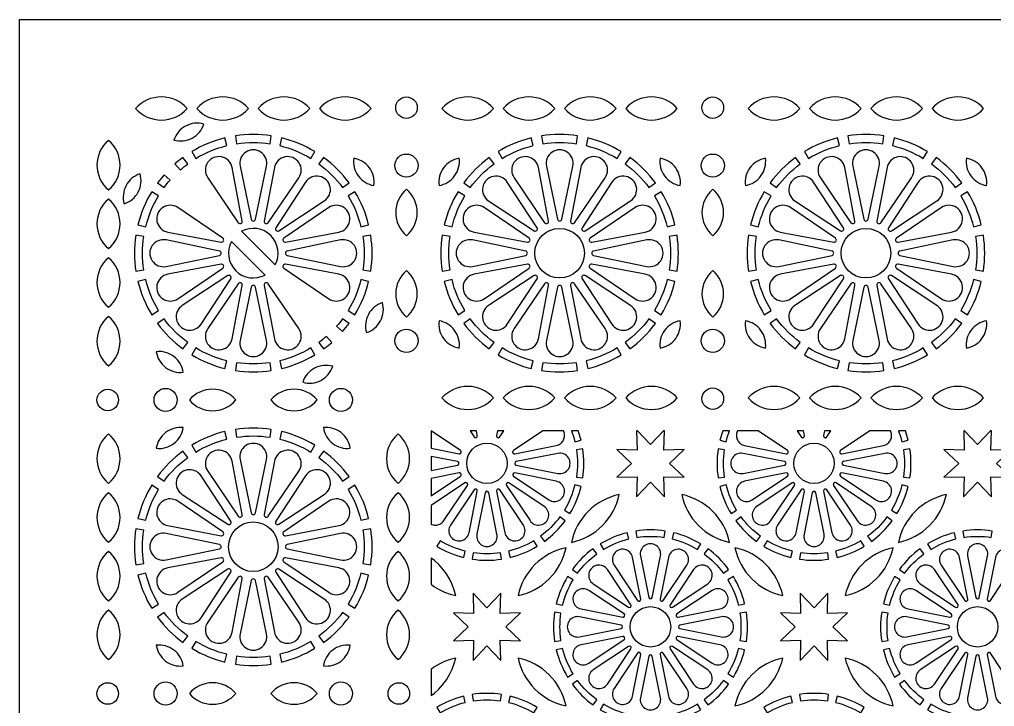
# Model space of a CAD drawing. Header units: millimetres. Extents: x 0 to 1380, y 140 to 1220.
# Drawn here: x 0 to 417.3, y 925.8 to 1220 of the extents above; entities that cross this region are included whole.
import ezdxf

# ---------------------------------------------------------------- set-up
doc = ezdxf.new("R2010")
doc.units = ezdxf.units.MM
doc.layers.add('CUT', color=1, linetype='CONTINUOUS')

msp = doc.modelspace()

# ---------------------------------------------------------------- linework, layer by layer
at = {"layer": 'CUT'}
for points in [[(0, 1220), (1380.15, 1220), (1380.15, 139.85), (0, 139.85)], [(176.15, 1043.785), (176.15, 1036.443), (188.174, 1034.051), (188.252, 1034.04), (188.329, 1034.036), (188.406, 1034.041), (188.481, 1034.053), (188.556, 1034.073), (188.628, 1034.101), (188.697, 1034.135), (188.761, 1034.176), (188.821, 1034.224), (188.877, 1034.278), (188.926, 1034.337), (188.97, 1034.4), (189.006, 1034.468), (189.036, 1034.539), (189.058, 1034.613), (189.073, 1034.688), (189.079, 1034.766), (189.078, 1034.842), (189.069, 1034.919), (189.053, 1034.994), (189.028, 1035.066), (188.996, 1035.137), (188.958, 1035.204), (188.913, 1035.266), (188.861, 1035.324), (188.805, 1035.376), (188.742, 1035.423)], [(192.845, 1043.85), (194.577, 1041.258), (194.624, 1041.195), (194.676, 1041.139), (194.734, 1041.087), (194.796, 1041.042), (194.863, 1041.004), (194.934, 1040.972), (195.006, 1040.947), (195.081, 1040.931), (195.158, 1040.922), (195.234, 1040.921), (195.312, 1040.927), (195.387, 1040.942), (195.461, 1040.964), (195.532, 1040.994), (195.6, 1041.03), (195.663, 1041.074), (195.722, 1041.123), (195.776, 1041.179), (195.824, 1041.239), (195.865, 1041.303), (195.899, 1041.372), (195.927, 1041.444), (195.947, 1041.519), (195.959, 1041.594), (195.964, 1041.671), (195.96, 1041.748), (195.949, 1041.826), (195.546, 1043.85)], [(204.604, 1043.85), (204.201, 1041.826), (204.19, 1041.748), (204.186, 1041.671), (204.191, 1041.594), (204.203, 1041.519), (204.223, 1041.444), (204.251, 1041.372), (204.285, 1041.303), (204.326, 1041.239), (204.374, 1041.179), (204.428, 1041.123), (204.487, 1041.074), (204.55, 1041.03), (204.618, 1040.994), (204.689, 1040.964), (204.763, 1040.942), (204.838, 1040.927), (204.916, 1040.921), (204.992, 1040.922), (205.069, 1040.931), (205.144, 1040.947), (205.216, 1040.972), (205.287, 1041.004), (205.354, 1041.042), (205.416, 1041.087), (205.474, 1041.139), (205.526, 1041.195), (205.573, 1041.258), (207.305, 1043.85)], [(224.02, 1043.85), (211.408, 1035.423), (211.345, 1035.376), (211.289, 1035.324), (211.237, 1035.266), (211.192, 1035.204), (211.154, 1035.137), (211.122, 1035.066), (211.097, 1034.994), (211.081, 1034.919), (211.072, 1034.842), (211.071, 1034.766), (211.077, 1034.688), (211.092, 1034.613), (211.114, 1034.539), (211.144, 1034.468), (211.18, 1034.4), (211.224, 1034.337), (211.273, 1034.278), (211.329, 1034.224), (211.389, 1034.176), (211.453, 1034.135), (211.522, 1034.101), (211.594, 1034.073), (211.669, 1034.053), (211.744, 1034.041), (211.821, 1034.036), (211.898, 1034.04), (211.976, 1034.051), (229.775, 1037.591), (230.217, 1037.704), (230.643, 1037.86), (231.05, 1038.06), (231.435, 1038.301), (231.792, 1038.581), (232.118, 1038.896), (232.41, 1039.243), (232.665, 1039.619), (232.878, 1040.02), (233.05, 1040.44), (233.176, 1040.875), (233.257, 1041.322), (233.291, 1041.775), (233.278, 1042.228), (233.218, 1042.677), (233.111, 1043.119), (232.96, 1043.546), (232.815, 1043.85)], [(236.244, 1043.85), (237.245, 1041.037), (237.697, 1039.184), (240.374, 1039.837), (239.167, 1043.85)], [(264.136, 1043.85), (264.357, 1035.643), (255.708, 1035.876), (261.989, 1029.925), (255.708, 1023.974), (264.357, 1024.207), (264.124, 1015.558), (270.075, 1021.839), (276.026, 1015.558), (275.793, 1024.207), (284.442, 1023.974), (278.161, 1029.925), (284.442, 1035.876), (275.793, 1035.643), (276.014, 1043.85), (275.607, 1043.85), (270.075, 1038.011), (264.543, 1043.85)], [(300.983, 1043.85), (299.776, 1039.837), (302.453, 1039.184), (302.905, 1041.037), (303.906, 1043.85)], [(307.335, 1043.85), (307.19, 1043.546), (307.039, 1043.119), (306.932, 1042.677), (306.872, 1042.228), (306.859, 1041.775), (306.893, 1041.322), (306.974, 1040.875), (307.1, 1040.44), (307.272, 1040.02), (307.485, 1039.619), (307.74, 1039.243), (308.032, 1038.896), (308.358, 1038.581), (308.715, 1038.301), (309.1, 1038.06), (309.507, 1037.86), (309.933, 1037.704), (310.375, 1037.591), (328.174, 1034.051), (328.252, 1034.04), (328.329, 1034.036), (328.406, 1034.041), (328.481, 1034.053), (328.556, 1034.073), (328.628, 1034.101), (328.697, 1034.135), (328.761, 1034.176), (328.821, 1034.224), (328.877, 1034.278), (328.926, 1034.337), (328.97, 1034.4), (329.006, 1034.468), (329.036, 1034.539), (329.058, 1034.613), (329.073, 1034.688), (329.079, 1034.766), (329.078, 1034.842), (329.069, 1034.919), (329.053, 1034.994), (329.028, 1035.066), (328.996, 1035.137), (328.958, 1035.204), (328.913, 1035.266), (328.861, 1035.324), (328.805, 1035.376), (328.742, 1035.423), (316.13, 1043.85)], [(332.845, 1043.85), (334.577, 1041.258), (334.624, 1041.195), (334.676, 1041.139), (334.734, 1041.087), (334.796, 1041.042), (334.863, 1041.004), (334.934, 1040.972), (335.006, 1040.947), (335.081, 1040.931), (335.158, 1040.922), (335.234, 1040.921), (335.312, 1040.927), (335.387, 1040.942), (335.461, 1040.964), (335.532, 1040.994), (335.6, 1041.03), (335.663, 1041.074), (335.722, 1041.123), (335.776, 1041.179), (335.824, 1041.239), (335.865, 1041.303), (335.899, 1041.372), (335.927, 1041.444), (335.947, 1041.519), (335.959, 1041.594), (335.964, 1041.671), (335.96, 1041.748), (335.949, 1041.826), (335.546, 1043.85)], [(344.604, 1043.85), (344.201, 1041.826), (344.19, 1041.748), (344.186, 1041.671), (344.191, 1041.594), (344.203, 1041.519), (344.223, 1041.444), (344.251, 1041.372), (344.285, 1041.303), (344.326, 1041.239), (344.374, 1041.179), (344.428, 1041.123), (344.487, 1041.074), (344.55, 1041.03), (344.618, 1040.994), (344.689, 1040.964), (344.763, 1040.942), (344.838, 1040.927), (344.916, 1040.921), (344.992, 1040.922), (345.069, 1040.931), (345.144, 1040.947), (345.216, 1040.972), (345.287, 1041.004), (345.354, 1041.042), (345.416, 1041.087), (345.474, 1041.139), (345.526, 1041.195), (345.573, 1041.258), (347.305, 1043.85)], [(364.02, 1043.85), (351.408, 1035.423), (351.345, 1035.376), (351.289, 1035.324), (351.237, 1035.266), (351.192, 1035.204), (351.154, 1035.137), (351.122, 1035.066), (351.097, 1034.994), (351.081, 1034.919), (351.072, 1034.842), (351.071, 1034.766), (351.077, 1034.688), (351.092, 1034.613), (351.114, 1034.539), (351.144, 1034.468), (351.18, 1034.4), (351.224, 1034.337), (351.273, 1034.278), (351.329, 1034.224), (351.389, 1034.176), (351.453, 1034.135), (351.522, 1034.101), (351.594, 1034.073), (351.669, 1034.053), (351.744, 1034.041), (351.821, 1034.036), (351.898, 1034.04), (351.976, 1034.051), (369.775, 1037.591), (370.217, 1037.704), (370.643, 1037.86), (371.05, 1038.06), (371.435, 1038.301), (371.792, 1038.581), (372.118, 1038.896), (372.41, 1039.243), (372.665, 1039.619), (372.878, 1040.02), (373.05, 1040.44), (373.176, 1040.875), (373.257, 1041.322), (373.291, 1041.775), (373.278, 1042.228), (373.218, 1042.677), (373.111, 1043.119), (372.96, 1043.546), (372.815, 1043.85)], [(376.244, 1043.85), (377.245, 1041.037), (377.697, 1039.184), (380.374, 1039.837), (379.167, 1043.85)], [(404.136, 1043.85), (404.357, 1035.643), (395.708, 1035.876), (401.989, 1029.925), (395.708, 1023.974), (404.357, 1024.207), (404.124, 1015.558), (410.075, 1021.839), (416.026, 1015.558), (415.793, 1024.207), (424.442, 1023.974), (418.161, 1029.925), (424.442, 1035.876), (415.793, 1035.643), (416.014, 1043.85), (415.607, 1043.85), (410.075, 1038.011), (404.543, 1043.85)], [(176.15, 1026.924), (187.5, 1029.182), (187.577, 1029.202), (187.65, 1029.228), (187.719, 1029.262), (187.784, 1029.302), (187.845, 1029.349), (187.901, 1029.402), (187.952, 1029.46), (187.995, 1029.523), (188.034, 1029.59), (188.064, 1029.661), (188.087, 1029.735), (188.103, 1029.809), (188.11, 1029.887), (188.11, 1029.963), (188.103, 1030.041), (188.087, 1030.115), (188.064, 1030.189), (188.034, 1030.26), (187.995, 1030.327), (187.952, 1030.39), (187.901, 1030.448), (187.845, 1030.501), (187.784, 1030.548), (187.719, 1030.588), (187.65, 1030.622), (187.577, 1030.648), (187.5, 1030.668), (176.15, 1032.926)], [(176.15, 1016.013), (188.742, 1024.427), (188.805, 1024.474), (188.861, 1024.526), (188.913, 1024.584), (188.958, 1024.646), (188.996, 1024.713), (189.028, 1024.784), (189.053, 1024.856), (189.069, 1024.931), (189.078, 1025.008), (189.079, 1025.084), (189.073, 1025.162), (189.058, 1025.237), (189.036, 1025.311), (189.006, 1025.382), (188.97, 1025.45), (188.926, 1025.513), (188.877, 1025.572), (188.821, 1025.626), (188.761, 1025.674), (188.697, 1025.715), (188.628, 1025.749), (188.556, 1025.777), (188.481, 1025.797), (188.406, 1025.809), (188.329, 1025.814), (188.252, 1025.81), (188.174, 1025.799), (176.15, 1023.407)], [(176.15, 1003.892), (176.416, 1003.772), (176.848, 1003.63), (177.291, 1003.534), (177.742, 1003.484), (178.195, 1003.482), (178.647, 1003.526), (179.092, 1003.617), (179.525, 1003.754), (179.941, 1003.935), (180.336, 1004.157), (180.705, 1004.421), (181.047, 1004.721), (181.353, 1005.054), (181.626, 1005.419), (191.708, 1020.508), (191.749, 1020.576), (191.781, 1020.646), (191.807, 1020.719), (191.824, 1020.793), (191.834, 1020.87), (191.837, 1020.948), (191.831, 1021.024), (191.818, 1021.099), (191.797, 1021.174), (191.769, 1021.245), (191.733, 1021.313), (191.69, 1021.378), (191.642, 1021.438), (191.588, 1021.492), (191.528, 1021.54), (191.463, 1021.583), (191.395, 1021.619), (191.324, 1021.647), (191.249, 1021.668), (191.174, 1021.681), (191.098, 1021.687), (191.02, 1021.684), (190.943, 1021.674), (190.869, 1021.657), (190.796, 1021.631), (190.726, 1021.599), (190.658, 1021.558), (176.15, 1011.864)], [(176.15, 978.141), (177.393, 977.216), (179.595, 975.888), (181.916, 974.78), (184.333, 973.903), (186.705, 973.295), (186.097, 975.667), (185.22, 978.084), (184.112, 980.405), (182.784, 982.607), (181.249, 984.67), (179.521, 986.576), (177.616, 988.303), (176.15, 989.394)], [(191.989, 959.925), (185.708, 953.974), (194.357, 954.207), (194.124, 945.558), (200.075, 951.839), (206.026, 945.558), (205.793, 954.207), (214.442, 953.974), (208.161, 959.925), (214.442, 965.876), (205.793, 965.643), (206.026, 974.292), (200.075, 968.011), (194.124, 974.292), (194.357, 965.643), (185.708, 965.876)], [(331.989, 959.925), (325.708, 953.974), (334.357, 954.207), (334.124, 945.558), (340.075, 951.839), (346.026, 945.558), (345.793, 954.207), (354.442, 953.974), (348.161, 959.925), (354.442, 965.876), (345.793, 965.643), (346.026, 974.292), (340.075, 968.011), (334.124, 974.292), (334.357, 965.643), (325.708, 965.876)], [(176.15, 930.456), (177.616, 931.547), (179.521, 933.274), (181.249, 935.18), (182.784, 937.243), (184.112, 939.445), (185.22, 941.766), (186.097, 944.183), (186.705, 946.555), (184.333, 945.947), (181.916, 945.07), (179.595, 943.962), (177.393, 942.634), (176.15, 941.709)]]:
    msp.add_lwpolyline(points, close=True, dxfattribs=at)
for points in [[(71.786, 1181.9, 0.2138515), (60.742, 1186.85, 0.2138515), (49.697, 1181.9, 0.2138515), (60.742, 1176.95, 0.2138515)], [(98.008, 1181.9, 0.2138515), (86.964, 1186.85, 0.2138515), (75.919, 1181.9, 0.2138515), (86.964, 1176.95, 0.2138515)], [(124.231, 1181.9, 0.2138515), (113.186, 1186.85, 0.2138515), (102.142, 1181.9, 0.2138515), (113.186, 1176.95, 0.2138515)], [(150.453, 1181.9, 0.2138515), (139.408, 1186.85, 0.2138515), (128.364, 1181.9, 0.2138515), (139.408, 1176.95, 0.2138515)], [(202.897, 1181.9, 0.2138515), (191.853, 1186.85, 0.2138515), (180.808, 1181.9, 0.2138515), (191.853, 1176.95, 0.2138515)], [(229.119, 1181.9, 0.2138515), (218.075, 1186.85, 0.2138515), (207.031, 1181.9, 0.2138515), (218.075, 1176.95, 0.2138515)], [(255.342, 1181.9, 0.2138515), (244.297, 1186.85, 0.2138515), (233.253, 1181.9, 0.2138515), (244.297, 1176.95, 0.2138515)], [(281.564, 1181.9, 0.2138515), (270.519, 1186.85, 0.2138515), (259.475, 1181.9, 0.2138515), (270.519, 1176.95, 0.2138515)], [(334.008, 1181.9, 0.2138515), (322.964, 1186.85, 0.2138515), (311.919, 1181.9, 0.2138515), (322.964, 1176.95, 0.2138515)], [(360.231, 1181.9, 0.2138515), (349.186, 1186.85, 0.2138515), (338.142, 1181.9, 0.2138515), (349.186, 1176.95, 0.2138515)], [(386.453, 1181.9, 0.2138515), (375.408, 1186.85, 0.2138515), (364.364, 1181.9, 0.2138515), (375.408, 1176.95, 0.2138515)], [(412.675, 1181.9, 0.2138515), (401.631, 1186.85, 0.2138515), (390.586, 1181.9, 0.2138515), (401.631, 1176.95, 0.2138515)], [(78.913, 1175.195, 0.1947318), (71.12, 1174.381, 0.1947317), (66.088, 1168.375, 0.1947318), (73.881, 1169.189, 0.1947317)], [(75.509, 1160.498, -0.076018), (88.756, 1165.985), (87.947, 1169.302, 0.0760714), (73.736, 1163.416)], [(92.906, 1166.811, -0.0760181), (107.244, 1166.811), (107.766, 1170.185, 0.0760714), (92.384, 1170.185)], [(111.394, 1165.985, -0.076018), (124.641, 1160.498), (126.414, 1163.416, 0.0760714), (112.203, 1169.302)], [(206.62, 1160.498, -0.076018), (219.867, 1165.985), (219.058, 1169.302, 0.0760714), (204.847, 1163.416)], [(224.017, 1166.811, -0.0760181), (238.356, 1166.811), (238.877, 1170.185, 0.0760715), (223.495, 1170.185)], [(242.505, 1165.985, -0.0760181), (255.753, 1160.498), (257.526, 1163.416, 0.0760714), (243.314, 1169.302)], [(337.731, 1160.498, -0.076018), (350.978, 1165.985), (350.169, 1169.302, 0.0760714), (335.958, 1163.416)], [(355.128, 1166.811, -0.0760181), (369.467, 1166.811), (369.988, 1170.185, 0.0760715), (354.606, 1170.185)], [(373.616, 1165.985, -0.0760181), (386.864, 1160.498), (388.637, 1163.416, 0.0760714), (374.425, 1169.302)], [(43.05, 1157.639, 0.2224801), (38.1, 1168.214, 0.2224801), (33.15, 1157.639, 0.2224801), (38.1, 1147.065, 0.2224801)], [(68.785, 1155.571, -0.0216959), (71.991, 1158.148), (69.975, 1160.902, 0.021749), (66.528, 1158.133)], [(95.372, 1133.693), (91.027, 1156.57, 1.2293118), (80.561, 1152.234), (93.665, 1132.986, 0.8134636)], [(100.999, 1134.444), (105.739, 1157.243, 1.229312), (94.411, 1157.243), (99.151, 1134.444, 0.8134626)], [(106.485, 1132.986), (119.589, 1152.234, 1.2293118), (109.123, 1156.57), (104.778, 1133.693, 0.8134636)], [(128.159, 1158.148, -0.0760181), (138.298, 1148.009), (141.052, 1150.025, 0.0760714), (130.175, 1160.902)], [(151.686, 1148.888, 0.1947317), (149.75, 1156.48, 0.1947316), (143.078, 1160.586, 0.1947317), (145.014, 1152.994, 0.1947316)], [(188.183, 1160.586, 0.1947316), (181.511, 1156.48, 0.1947317), (179.575, 1148.888, 0.1947316), (186.247, 1152.994, 0.1947317)], [(192.963, 1148.009, -0.0760181), (203.103, 1158.148), (201.086, 1160.902, 0.0760715), (190.209, 1150.025)], [(226.483, 1133.693), (222.138, 1156.57, 1.2293118), (211.672, 1152.234), (224.776, 1132.986, 0.8134636)], [(232.11, 1134.444), (236.851, 1157.243, 1.2293119), (225.522, 1157.243), (230.262, 1134.444, 0.8134633)], [(237.596, 1132.986), (250.7, 1152.234, 1.229312), (240.235, 1156.57), (235.889, 1133.693, 0.8134629)], [(259.27, 1158.148, -0.0760181), (269.409, 1148.009), (272.164, 1150.025, 0.0760714), (261.287, 1160.902)], [(282.797, 1148.888, 0.1947317), (280.862, 1156.48, 0.1947317), (274.189, 1160.586, 0.1947318), (276.125, 1152.994, 0.1947318)], [(319.294, 1160.586, 0.1947318), (312.622, 1156.48, 0.1947318), (310.686, 1148.888, 0.1947317), (317.359, 1152.994, 0.1947317)], [(324.075, 1148.009, -0.0760181), (334.214, 1158.148), (332.197, 1160.902, 0.0760714), (321.32, 1150.025)], [(357.594, 1133.693), (353.249, 1156.57, 1.2293118), (342.783, 1152.234), (355.887, 1132.986, 0.8134636)], [(363.221, 1134.444), (367.962, 1157.243, 1.2293119), (356.633, 1157.243), (361.373, 1134.444, 0.8134633)], [(368.707, 1132.986), (381.811, 1152.234, 1.2293118), (371.346, 1156.57), (367.001, 1133.693, 0.8134636)], [(390.381, 1158.148, -0.0760181), (400.52, 1148.009), (403.275, 1150.025, 0.0760714), (392.398, 1160.902)], [(413.908, 1148.888, 0.1947317), (411.973, 1156.48, 0.1947317), (405.3, 1160.586, 0.1947318), (407.236, 1152.994, 0.1947318)], [(50.811, 1146.119, 0.1947318), (51.625, 1153.912, 0.1947317), (45.619, 1148.88, 0.1947318), (44.805, 1141.087, 0.1947317)], [(61.867, 1153.472, 0.021749), (59.098, 1150.025), (61.852, 1148.009, -0.0216959), (64.429, 1151.215)], [(110.995, 1129.539), (130.468, 1142.308, 1.2293119), (122.458, 1150.318), (109.689, 1130.845, 0.8134633)], [(221.572, 1130.845), (208.803, 1150.318, 1.2293119), (200.793, 1142.308), (220.266, 1129.539, 0.8134633)], [(242.106, 1129.539), (261.579, 1142.308, 1.2293119), (253.569, 1150.318), (240.8, 1130.845, 0.8134633)], [(352.683, 1130.845), (339.914, 1150.318, 1.2293119), (331.904, 1142.308), (351.377, 1129.539, 0.8134633)], [(373.217, 1129.539), (392.69, 1142.308, 1.2293119), (384.68, 1150.318), (371.911, 1130.845, 0.8134633)], [(56.584, 1146.264, 0.0760714), (50.698, 1132.053), (54.015, 1131.244, -0.076018), (59.502, 1144.491)], [(140.648, 1144.491, -0.076018), (146.135, 1131.244), (149.452, 1132.053, 0.0760714), (143.566, 1146.264)], [(165.631, 1127.393, 0.2205825), (170.246, 1137.345, 0.2205825), (165.631, 1147.297, 0.2205825), (161.016, 1137.345, 0.2205825)], [(185.126, 1131.244, -0.076018), (190.613, 1144.491), (187.695, 1146.264, 0.0760714), (181.809, 1132.053)], [(271.759, 1144.491, -0.076018), (277.246, 1131.244), (280.563, 1132.053, 0.0760714), (274.677, 1146.264)], [(296.742, 1127.393, 0.2205825), (301.357, 1137.345, 0.2205825), (296.742, 1147.297, 0.2205825), (292.127, 1137.345, 0.2205825)], [(316.237, 1131.244, -0.076018), (321.724, 1144.491), (318.806, 1146.264, 0.0760714), (312.92, 1132.053)], [(402.87, 1144.491, -0.076018), (408.358, 1131.244), (411.674, 1132.053, 0.0760714), (405.788, 1146.264)], [(43.05, 1132.496, 0.2224801), (38.1, 1143.071, 0.2224801), (33.15, 1132.496, 0.2224801), (38.1, 1121.922, 0.2224801)], [(87.014, 1126.335), (67.766, 1139.439, 1.2293118), (63.43, 1128.973), (86.307, 1124.628, 0.8134636)], [(113.843, 1124.628), (136.72, 1128.973, 1.2293118), (132.384, 1139.439), (113.136, 1126.335, 0.8134636)], [(218.125, 1126.335), (198.877, 1139.439, 1.2293118), (194.541, 1128.973), (217.418, 1124.628, 0.8134636)], [(244.954, 1124.628), (267.831, 1128.973, 1.2293119), (263.496, 1139.439), (244.247, 1126.335, 0.8134632)], [(349.237, 1126.335), (329.988, 1139.439, 1.2293119), (325.653, 1128.973), (348.529, 1124.628, 0.8134631)], [(376.065, 1124.628), (398.942, 1128.973, 1.2293119), (394.607, 1139.439), (375.358, 1126.335, 0.8134632)], [(49.815, 1127.616, 0.0760714), (49.815, 1112.234), (53.189, 1112.756, -0.0760181), (53.189, 1127.094)], [(109.436, 1114.913, 0.7422074), (95.063, 1129.286)], [(146.961, 1127.094, -0.0760181), (146.961, 1112.756), (150.335, 1112.234, 0.0760714), (150.335, 1127.616)], [(184.3, 1112.756, -0.0760181), (184.3, 1127.094), (180.926, 1127.616, 0.0760714), (180.926, 1112.234)], [(278.072, 1127.094, -0.0760181), (278.072, 1112.756), (281.446, 1112.234, 0.0760714), (281.446, 1127.616)], [(315.411, 1112.756, -0.0760182), (315.411, 1127.094), (312.038, 1127.616, 0.0760713), (312.038, 1112.234)], [(409.183, 1127.094, -0.0760181), (409.183, 1112.756), (412.557, 1112.234, 0.0760714), (412.557, 1127.616)], [(85.556, 1120.849), (62.757, 1125.589, 1.229312), (62.757, 1114.261), (85.556, 1119.001, 0.8134626)], [(90.714, 1124.937, 0.7422074), (105.087, 1110.564)], [(114.594, 1119.001), (137.393, 1114.261, 1.229312), (137.393, 1125.589), (114.594, 1120.849, 0.8134626)], [(216.667, 1120.849), (193.869, 1125.589, 1.229312), (193.869, 1114.261), (216.667, 1119.001, 0.8134629)], [(245.705, 1119.001), (268.504, 1114.261, 1.229312), (268.504, 1125.589), (245.705, 1120.849, 0.8134626)], [(347.778, 1120.849), (324.98, 1125.589, 1.229312), (324.98, 1114.261), (347.778, 1119.001, 0.8134629)], [(376.817, 1119.001), (399.615, 1114.261, 1.229312), (399.615, 1125.589), (376.817, 1120.849, 0.8134629)], [(43.05, 1107.354, 0.2224801), (38.1, 1117.928, 0.2224801), (33.15, 1107.354, 0.2224801), (38.1, 1096.779, 0.2224801)], [(86.307, 1115.222), (63.43, 1110.877, 1.2293118), (67.766, 1100.411), (87.014, 1113.515, 0.8134636)], [(113.136, 1113.515), (132.384, 1100.411, 1.2293118), (136.72, 1110.877), (113.843, 1115.222, 0.8134636)], [(217.418, 1115.222), (194.541, 1110.877, 1.2293118), (198.877, 1100.411), (218.125, 1113.515, 0.8134636)], [(244.247, 1113.515), (263.496, 1100.411, 1.2293119), (267.831, 1110.877), (244.954, 1115.222, 0.8134632)], [(348.529, 1115.222), (325.653, 1110.877, 1.2293119), (329.988, 1100.411), (349.237, 1113.515, 0.8134631)], [(375.358, 1113.515), (394.607, 1100.411, 1.2293119), (398.942, 1110.877), (376.065, 1115.222, 0.8134632)], [(89.155, 1110.311), (69.682, 1097.542, 1.2293119), (77.692, 1089.532), (90.461, 1109.005, 0.8134633)], [(165.631, 1092.553, 0.2205825), (170.246, 1102.505, 0.2205825), (165.631, 1112.457, 0.2205825), (161.016, 1102.505, 0.2205825)], [(220.266, 1110.311), (200.793, 1097.542, 1.2293119), (208.803, 1089.532), (221.572, 1109.005, 0.8134633)], [(240.8, 1109.005), (253.569, 1089.532, 1.2293119), (261.579, 1097.542), (242.106, 1110.311, 0.8134633)], [(296.742, 1092.553, 0.2205825), (301.357, 1102.505, 0.2205825), (296.742, 1112.457, 0.2205825), (292.127, 1102.505, 0.2205825)], [(351.377, 1110.311), (331.904, 1097.542, 1.2293119), (339.914, 1089.532), (352.683, 1109.005, 0.8134633)], [(371.911, 1109.005), (384.68, 1089.532, 1.2293119), (392.69, 1097.542), (373.217, 1110.311, 0.8134633)], [(50.698, 1107.797, 0.0760714), (56.584, 1093.586), (59.502, 1095.359, -0.076018), (54.015, 1108.606)], [(93.665, 1106.864), (80.561, 1087.616, 1.2293118), (91.027, 1083.28), (95.372, 1106.157, 0.8134636)], [(99.151, 1105.406), (94.411, 1082.607, 1.229312), (105.739, 1082.607), (100.999, 1105.406, 0.8134626)], [(104.778, 1106.157), (109.123, 1083.28, 1.2293118), (119.589, 1087.616), (106.485, 1106.864, 0.8134636)], [(146.135, 1108.606, -0.076018), (140.648, 1095.359), (143.566, 1093.586, 0.0760714), (149.452, 1107.797)], [(190.613, 1095.359, -0.076018), (185.126, 1108.606), (181.809, 1107.797, 0.0760714), (187.695, 1093.586)], [(224.776, 1106.864), (211.672, 1087.616, 1.2293118), (222.138, 1083.28), (226.483, 1106.157, 0.8134636)], [(230.262, 1105.406), (225.522, 1082.607, 1.2293119), (236.851, 1082.607), (232.11, 1105.406, 0.8134633)], [(235.889, 1106.157), (240.235, 1083.28, 1.229312), (250.7, 1087.616), (237.596, 1106.864, 0.8134629)], [(277.246, 1108.606, -0.076018), (271.759, 1095.359), (274.677, 1093.586, 0.0760714), (280.563, 1107.797)], [(321.724, 1095.359, -0.076018), (316.237, 1108.606), (312.92, 1107.797, 0.0760714), (318.806, 1093.586)], [(355.887, 1106.864), (342.783, 1087.616, 1.2293118), (353.249, 1083.28), (357.594, 1106.157, 0.8134636)], [(361.373, 1105.406), (356.633, 1082.607, 1.2293119), (367.962, 1082.607), (363.221, 1105.406, 0.8134633)], [(367.001, 1106.157), (371.346, 1083.28, 1.2293118), (381.811, 1087.616), (368.707, 1106.864, 0.8134636)], [(408.358, 1108.606, -0.076018), (402.87, 1095.359), (405.788, 1093.586, 0.0760714), (411.674, 1107.797)], [(148.525, 1085.938, 0.1947317), (154.531, 1090.97, 0.1947318), (155.345, 1098.763, 0.1947317), (149.339, 1093.731, 0.1947318)], [(43.05, 1082.211, 0.2224801), (38.1, 1092.785, 0.2224801), (33.15, 1082.211, 0.2224801), (38.1, 1071.636, 0.2224801)], [(59.098, 1089.825, 0.0760714), (69.975, 1078.948), (71.991, 1081.702, -0.0760181), (61.852, 1091.841)], [(138.298, 1091.841, -0.0216959), (135.721, 1088.635), (138.283, 1086.378, 0.021749), (141.052, 1089.825)], [(179.575, 1090.962, 0.1947317), (181.511, 1083.37, 0.1947316), (188.183, 1079.264, 0.1947317), (186.247, 1086.856, 0.1947316)], [(203.103, 1081.702, -0.0760181), (192.963, 1091.841), (190.209, 1089.825, 0.0760715), (201.086, 1078.948)], [(269.409, 1091.841, -0.0760181), (259.27, 1081.702), (261.287, 1078.948, 0.0760714), (272.164, 1089.825)], [(274.189, 1079.264, 0.1947317), (280.862, 1083.37, 0.1947317), (282.797, 1090.962, 0.1947318), (276.125, 1086.856, 0.1947318)], [(310.686, 1090.962, 0.1947318), (312.622, 1083.37, 0.1947318), (319.294, 1079.264, 0.1947317), (317.359, 1086.856, 0.1947317)], [(334.214, 1081.702, -0.0760181), (324.075, 1091.841), (321.32, 1089.825, 0.0760714), (332.197, 1078.948)], [(400.52, 1091.841, -0.0760181), (390.381, 1081.702), (392.398, 1078.948, 0.0760714), (403.275, 1089.825)], [(405.3, 1079.264, 0.1947317), (411.973, 1083.37, 0.1947317), (413.908, 1090.962, 0.1947318), (407.236, 1086.856, 0.1947318)], [(130.175, 1078.948, 0.021749), (133.622, 1081.717), (131.365, 1084.279, -0.0216959), (128.159, 1081.702)], [(66.105, 1075.663, 0.1947317), (58.554, 1077.752, 0.1947318), (62.526, 1070.997, 0.1947317), (70.077, 1068.908, 0.1947318)], [(73.736, 1076.434, 0.0760714), (87.947, 1070.548), (88.756, 1073.865, -0.076018), (75.509, 1079.352)], [(112.203, 1070.548, 0.0760714), (126.414, 1076.434), (124.641, 1079.352, -0.076018), (111.394, 1073.865)], [(219.867, 1073.865, -0.076018), (206.62, 1079.352), (204.847, 1076.434, 0.0760714), (219.058, 1070.548)], [(255.753, 1079.352, -0.0760181), (242.505, 1073.865), (243.314, 1070.548, 0.0760714), (257.526, 1076.434)], [(350.978, 1073.865, -0.076018), (337.731, 1079.352), (335.958, 1076.434, 0.0760714), (350.169, 1070.548)], [(386.864, 1079.352, -0.0760181), (373.616, 1073.865), (374.425, 1070.548, 0.0760714), (388.637, 1076.434)], [(92.384, 1069.665, 0.0760714), (107.766, 1069.665), (107.244, 1073.039, -0.0760181), (92.906, 1073.039)], [(238.356, 1073.039, -0.0760181), (224.017, 1073.039), (223.495, 1069.665, 0.0760715), (238.877, 1069.665)], [(369.467, 1073.039, -0.0760181), (355.128, 1073.039), (354.606, 1069.665, 0.0760715), (369.988, 1069.665)], [(126.269, 1070.661, 0.1947317), (121.237, 1064.655, 0.1947318), (129.03, 1065.469, 0.1947317), (134.062, 1071.475, 0.1947318)], [(82.655, 1061.683, 0.2205825), (72.703, 1057.068, 0.2205825), (82.655, 1052.453, 0.2205825), (92.607, 1057.068, 0.2205825)], [(117.495, 1061.683, 0.2205825), (107.543, 1057.068, 0.2205825), (117.495, 1052.453, 0.2205825), (127.447, 1057.068, 0.2205825)], [(202.897, 1057.95, 0.2138515), (191.853, 1062.9, 0.2138515), (180.808, 1057.95, 0.2138515), (191.853, 1053, 0.2138515)], [(229.119, 1057.95, 0.2138515), (218.075, 1062.9, 0.2138515), (207.031, 1057.95, 0.2138515), (218.075, 1053, 0.2138515)], [(255.342, 1057.95, 0.2138515), (244.297, 1062.9, 0.2138515), (233.253, 1057.95, 0.2138515), (244.297, 1053, 0.2138515)], [(281.564, 1057.95, 0.2138515), (270.519, 1062.9, 0.2138515), (259.475, 1057.95, 0.2138515), (270.519, 1053, 0.2138515)], [(334.008, 1057.95, 0.2138515), (322.964, 1062.9, 0.2138515), (311.919, 1057.95, 0.2138515), (322.964, 1053, 0.2138515)], [(360.231, 1057.95, 0.2138515), (349.186, 1062.9, 0.2138515), (338.142, 1057.95, 0.2138515), (349.186, 1053, 0.2138515)], [(386.453, 1057.95, 0.2138515), (375.408, 1062.9, 0.2138515), (364.364, 1057.95, 0.2138515), (375.408, 1053, 0.2138515)], [(412.675, 1057.95, 0.2138515), (401.631, 1062.9, 0.2138515), (390.586, 1057.95, 0.2138515), (401.631, 1053, 0.2138515)], [(66.105, 1038.473, 0.1947316), (70.077, 1045.227, 0.1947316), (62.526, 1043.138, 0.1947316), (58.554, 1036.383, 0.1947317)], [(87.947, 1043.588, 0.0760714), (73.736, 1037.702), (75.509, 1034.784, -0.076018), (88.756, 1040.271)], [(107.766, 1044.47, 0.0760713), (92.384, 1044.47), (92.906, 1041.097, -0.0760182), (107.244, 1041.097)], [(126.414, 1037.702, 0.0760714), (112.203, 1043.588), (111.394, 1040.271, -0.076018), (124.641, 1034.784)], [(134.045, 1038.473, 0.1947317), (141.596, 1036.383, 0.1947316), (137.624, 1043.138, 0.1947316), (130.073, 1045.227, 0.1947316)], [(43.05, 1031.925, 0.2224801), (38.1, 1042.499, 0.2224801), (33.15, 1031.925, 0.2224801), (38.1, 1021.351, 0.2224801)], [(167, 1031.925, 0.2224801), (162.05, 1042.499, 0.2224801), (157.1, 1031.925, 0.2224801), (162.05, 1021.351, 0.2224801)], [(69.975, 1035.188, 0.0760714), (59.098, 1024.311), (61.852, 1022.294, -0.0760181), (71.991, 1032.433)], [(95.372, 1007.978), (91.027, 1030.855, 1.2293119), (80.561, 1026.52), (93.665, 1007.271, 0.8134632)], [(100.999, 1008.73), (105.739, 1031.528, 1.229312), (94.411, 1031.528), (99.151, 1008.73, 0.8134629)], [(106.485, 1007.271), (119.589, 1026.52, 1.2293119), (109.123, 1030.855), (104.778, 1007.978, 0.8134632)], [(141.052, 1024.311, 0.0760714), (130.175, 1035.188), (128.159, 1032.433, -0.0760181), (138.298, 1022.294)], [(238.377, 1035.768, -0.0758397), (238.377, 1024.082), (241.104, 1023.661, 0.0759046), (241.104, 1036.189)], [(301.773, 1024.082, -0.0758397), (301.773, 1035.768), (299.046, 1036.189, 0.0759046), (299.046, 1023.661)], [(378.377, 1035.768, -0.0758397), (378.377, 1024.082), (381.104, 1023.661, 0.0759046), (381.104, 1036.189)], [(212.648, 1029.183), (230.451, 1025.642, 1.2185037), (230.451, 1034.208), (212.648, 1030.667, 0.8206783)], [(327.502, 1030.667), (309.699, 1034.208, 1.2185037), (309.699, 1025.642), (327.502, 1029.183, 0.8206783)], [(352.648, 1029.183), (370.451, 1025.642, 1.2185037), (370.451, 1034.208), (352.648, 1030.667, 0.8206783)], [(90.461, 1005.131), (77.692, 1024.604, 1.2293119), (69.682, 1016.594), (89.155, 1003.825, 0.8134633)], [(110.995, 1003.825), (130.468, 1016.594, 1.2293119), (122.458, 1024.604), (109.689, 1005.131, 0.8134633)], [(211.407, 1024.428), (226.499, 1014.343, 1.2185033), (229.777, 1022.258), (211.974, 1025.799, 0.8206798)], [(328.176, 1025.799), (310.373, 1022.258, 1.2185033), (313.651, 1014.343), (328.743, 1024.428, 0.8206798)], [(351.407, 1024.428), (366.499, 1014.343, 1.2185033), (369.777, 1022.258), (351.974, 1025.799, 0.8206798)], [(56.584, 1020.55, 0.0760715), (50.698, 1006.339), (54.015, 1005.529, -0.076018), (59.502, 1018.777)], [(149.452, 1006.339, 0.0760715), (143.566, 1020.55), (140.648, 1018.777, -0.076018), (146.135, 1005.529)], [(194.578, 1018.593), (184.493, 1003.501, 1.2185033), (192.408, 1000.223), (195.949, 1018.026, 0.8206798)], [(204.201, 1018.026), (207.742, 1000.223, 1.2185033), (215.657, 1003.501), (205.572, 1018.593, 0.8206798)], [(208.44, 1020.51), (218.525, 1005.418, 1.2185039), (224.582, 1011.475), (209.49, 1021.56, 0.8206772)], [(237.697, 1020.666, -0.0758398), (233.225, 1009.869), (235.584, 1008.436, 0.0759046), (240.378, 1020.012)], [(306.925, 1009.869, -0.0758398), (302.453, 1020.666), (299.772, 1020.012, 0.0759046), (304.566, 1008.436)], [(330.66, 1021.56), (315.568, 1011.475, 1.2185039), (321.625, 1005.418), (331.71, 1020.51, 0.8206772)], [(334.578, 1018.593), (324.493, 1003.501, 1.2185033), (332.408, 1000.223), (335.949, 1018.026, 0.8206798)], [(344.201, 1018.026), (347.742, 1000.223, 1.2185033), (355.657, 1003.501), (345.572, 1018.593, 0.8206798)], [(348.44, 1020.51), (358.525, 1005.418, 1.2185039), (364.582, 1011.475), (349.49, 1021.56, 0.8206772)], [(377.697, 1020.666, -0.0758398), (373.225, 1009.869), (375.584, 1008.436, 0.0759046), (380.378, 1020.012)], [(43.05, 1006.782, 0.2224801), (38.1, 1017.357, 0.2224801), (33.15, 1006.782, 0.2224801), (38.1, 996.208, 0.2224801)], [(87.014, 1000.62), (67.766, 1013.724, 1.2293118), (63.43, 1003.259), (86.307, 998.914, 0.8134636)], [(113.843, 998.914), (136.72, 1003.259, 1.2293118), (132.384, 1013.724), (113.136, 1000.62, 0.8134636)], [(167, 1006.782, 0.2224801), (162.05, 1017.357, 0.2224801), (157.1, 1006.782, 0.2224801), (162.05, 996.208, 0.2224801)], [(199.333, 1017.352), (195.792, 999.549, 1.2185037), (204.358, 999.549), (200.817, 1017.352, 0.8206783)], [(236.233, 996.083, 0.1456685), (249.521, 1003.274, 0.1456685), (256.712, 1016.562, 0.1456685), (243.424, 1009.371, 0.1456685)], [(303.917, 996.083, 0.1456685), (296.726, 1009.371, 0.1456685), (283.438, 1016.562, 0.1456685), (290.629, 1003.274, 0.1456685)], [(339.333, 1017.352), (335.792, 999.549, 1.2185037), (344.358, 999.549), (340.817, 1017.352, 0.8206783)], [(376.233, 996.083, 0.1456685), (389.521, 1003.274, 0.1456685), (396.712, 1016.562, 0.1456685), (383.424, 1009.371, 0.1456685)], [(231.29, 1006.973, -0.0758399), (223.027, 998.71), (224.657, 996.483, 0.0759044), (233.517, 1005.343)], [(317.123, 998.71, -0.0758399), (308.86, 1006.973), (306.633, 1005.343, 0.0759044), (315.493, 996.483)], [(371.29, 1006.973, -0.0758399), (363.027, 998.71), (364.657, 996.483, 0.0759044), (373.517, 1005.343)], [(49.815, 1001.901, 0.0760715), (49.815, 986.52), (53.189, 987.041, -0.076018), (53.189, 1001.38)], [(150.335, 986.52, 0.0760715), (150.335, 1001.901), (146.961, 1001.38, -0.076018), (146.961, 987.041)], [(85.556, 995.135), (62.757, 999.875, 1.2293119), (62.757, 988.546), (85.556, 993.287, 0.8134633)], [(114.594, 993.287), (137.393, 988.546, 1.2293119), (137.393, 999.875), (114.594, 995.135, 0.8134633)], [(250.019, 993.075, -0.0758398), (260.816, 997.547), (260.162, 1000.228, 0.0759046), (248.586, 995.434)], [(264.232, 998.227, -0.0758397), (275.918, 998.227), (276.339, 1000.954, 0.0759046), (263.811, 1000.954)], [(279.334, 997.547, -0.0758398), (290.131, 993.075), (291.564, 995.434, 0.0759046), (279.988, 1000.228)], [(390.019, 993.075, -0.0758398), (400.816, 997.547), (400.162, 1000.228, 0.0759046), (388.586, 995.434)], [(404.232, 998.227, -0.0758397), (415.918, 998.227), (416.339, 1000.954, 0.0759046), (403.811, 1000.954)], [(190.816, 992.303, -0.0758398), (180.019, 996.775), (178.586, 994.416, 0.0759046), (190.162, 989.622)], [(220.131, 996.775, -0.0758398), (209.334, 992.303), (209.988, 989.622, 0.0759046), (221.564, 994.416)], [(233.917, 993.767, 0.1456685), (220.629, 986.576, 0.1456685), (213.438, 973.288, 0.1456685), (226.726, 980.479, 0.1456685)], [(238.86, 982.877, -0.0758399), (247.123, 991.14), (245.493, 993.367, 0.0759044), (236.633, 984.507)], [(270.817, 972.498), (274.358, 990.301, 1.2185037), (265.792, 990.301), (269.333, 972.498, 0.8206783)], [(293.027, 991.14, -0.0758399), (301.29, 982.877), (303.517, 984.507, 0.0759044), (294.657, 993.367)], [(306.233, 993.767, 0.1456685), (313.424, 980.479, 0.1456685), (326.712, 973.288, 0.1456685), (319.521, 986.576, 0.1456685)], [(330.816, 992.303, -0.0758398), (320.019, 996.775), (318.586, 994.416, 0.0759046), (330.162, 989.622)], [(360.131, 996.775, -0.0758398), (349.334, 992.303), (349.988, 989.622, 0.0759046), (361.564, 994.416)], [(373.917, 993.767, 0.1456685), (360.629, 986.576, 0.1456685), (353.438, 973.288, 0.1456685), (366.726, 980.479, 0.1456685)], [(378.86, 982.877, -0.0758399), (387.123, 991.14), (385.493, 993.367, 0.0759044), (376.633, 984.507)], [(410.817, 972.498), (414.358, 990.301, 1.2185037), (405.792, 990.301), (409.333, 972.498, 0.8206783)], [(43.05, 981.639, 0.2224801), (38.1, 992.214, 0.2224801), (33.15, 981.639, 0.2224801), (38.1, 971.065, 0.2224801)], [(86.307, 989.507), (63.43, 985.162, 1.2293118), (67.766, 974.697), (87.014, 987.801, 0.8134636)], [(113.136, 987.801), (132.384, 974.697, 1.2293118), (136.72, 985.162), (113.843, 989.507, 0.8134636)], [(167, 981.639, 0.2224801), (162.05, 992.214, 0.2224801), (157.1, 981.639, 0.2224801), (162.05, 971.065, 0.2224801)], [(205.918, 991.623, -0.0758397), (194.232, 991.623), (193.811, 988.896, 0.0759046), (206.339, 988.896)], [(265.949, 971.824), (262.408, 989.627, 1.2185033), (254.493, 986.349), (264.578, 971.257, 0.8206798)], [(275.572, 971.257), (285.657, 986.349, 1.2185033), (277.742, 989.627), (274.201, 971.824, 0.8206798)], [(345.918, 991.623, -0.0758397), (334.232, 991.623), (333.811, 988.896, 0.0759046), (346.339, 988.896)], [(405.949, 971.824), (402.408, 989.627, 1.2185033), (394.493, 986.349), (404.578, 971.257, 0.8206798)], [(415.572, 971.257), (425.657, 986.349, 1.2185033), (417.742, 989.627), (414.201, 971.824, 0.8206798)], [(261.71, 969.34), (251.625, 984.432, 1.2185039), (245.568, 978.375), (260.66, 968.29, 0.8206772)], [(279.49, 968.29), (294.582, 978.375, 1.2185039), (288.525, 984.432), (278.44, 969.34, 0.8206772)], [(401.71, 969.34), (391.625, 984.432, 1.2185039), (385.568, 978.375), (400.66, 968.29, 0.8206772)], [(50.698, 982.083, 0.0760714), (56.584, 967.871), (59.502, 969.644, -0.0760181), (54.015, 982.892)], [(89.155, 984.597), (69.682, 971.828, 1.2293119), (77.692, 963.818), (90.461, 983.291, 0.8134633)], [(93.665, 981.15), (80.561, 961.901, 1.2293119), (91.027, 957.566), (95.372, 980.443, 0.8134632)], [(104.778, 980.443), (109.123, 957.566, 1.2293119), (119.589, 961.901), (106.485, 981.15, 0.8134632)], [(109.689, 983.291), (122.458, 963.818, 1.2293119), (130.468, 971.828), (110.995, 984.597, 0.8134633)], [(143.566, 967.871, 0.0760714), (149.452, 982.083), (146.135, 982.892, -0.0760181), (140.648, 969.644)], [(232.453, 969.184, -0.0758398), (236.925, 979.981), (234.566, 981.414, 0.0759046), (229.772, 969.838)], [(303.225, 979.981, -0.0758398), (307.697, 969.184), (310.378, 969.838, 0.0759046), (305.584, 981.414)], [(372.453, 969.184, -0.0758398), (376.925, 979.981), (374.566, 981.414, 0.0759046), (369.772, 969.838)], [(99.151, 979.691), (94.411, 956.893, 1.229312), (105.739, 956.893), (100.999, 979.691, 0.8134629)], [(258.743, 965.422), (243.651, 975.507, 1.2185033), (240.373, 967.592), (258.176, 964.051, 0.8206798)], [(281.974, 964.051), (299.777, 967.592, 1.2185033), (296.499, 975.507), (281.407, 965.422, 0.8206798)], [(398.743, 965.422), (383.651, 975.507, 1.2185033), (380.373, 967.592), (398.176, 964.051, 0.8206798)], [(43.05, 956.496, 0.2224801), (38.1, 967.071, 0.2224801), (33.15, 956.496, 0.2224801), (38.1, 945.922, 0.2224801)], [(59.098, 964.11, 0.0760714), (69.975, 953.233), (71.991, 955.988, -0.0760181), (61.852, 966.127)], [(130.175, 953.233, 0.0760714), (141.052, 964.11), (138.298, 966.127, -0.0760181), (128.159, 955.988)], [(167, 956.496, 0.2224801), (162.05, 967.071, 0.2224801), (157.1, 956.496, 0.2224801), (162.05, 945.922, 0.2224801)], [(231.773, 954.082, -0.0758397), (231.773, 965.768), (229.046, 966.189, 0.0759046), (229.046, 953.661)], [(257.502, 960.667), (239.699, 964.208, 1.2185037), (239.699, 955.642), (257.502, 959.183, 0.8206783)], [(282.648, 959.183), (300.451, 955.642, 1.2185037), (300.451, 964.208), (282.648, 960.667, 0.8206783)], [(308.377, 965.768, -0.0758397), (308.377, 954.082), (311.104, 953.661, 0.0759046), (311.104, 966.189)], [(371.773, 954.082, -0.0758397), (371.773, 965.768), (369.046, 966.189, 0.0759046), (369.046, 953.661)], [(397.502, 960.667), (379.699, 964.208, 1.2185037), (379.699, 955.642), (397.502, 959.183, 0.8206783)], [(258.176, 955.799), (240.373, 952.258, 1.2185033), (243.651, 944.343), (258.743, 954.428, 0.8206798)], [(281.407, 954.428), (296.499, 944.343, 1.2185033), (299.777, 952.258), (281.974, 955.799, 0.8206798)], [(398.176, 955.799), (380.373, 952.258, 1.2185033), (383.651, 944.343), (398.743, 954.428, 0.8206798)], [(66.105, 949.949, 0.1947317), (58.554, 952.038, 0.1947318), (62.526, 945.283, 0.1947317), (70.077, 943.194, 0.1947318)], [(73.736, 950.72, 0.0760714), (87.947, 944.834), (88.756, 948.15, -0.076018), (75.509, 953.638)], [(112.203, 944.834, 0.0760714), (126.414, 950.72), (124.641, 953.638, -0.076018), (111.394, 948.15)], [(134.045, 949.949, 0.1947318), (130.073, 943.194, 0.1947317), (137.624, 945.283, 0.1947318), (141.596, 952.038, 0.1947317)], [(260.66, 951.56), (245.568, 941.475, 1.2185039), (251.625, 935.418), (261.71, 950.51, 0.8206772)], [(278.44, 950.51), (288.525, 935.418, 1.2185039), (294.582, 941.475), (279.49, 951.56, 0.8206772)], [(400.66, 951.56), (385.568, 941.475, 1.2185039), (391.625, 935.418), (401.71, 950.51, 0.8206772)], [(236.925, 939.869, -0.0758398), (232.453, 950.666), (229.772, 950.012, 0.0759046), (234.566, 938.436)], [(264.578, 948.593), (254.493, 933.501, 1.2185033), (262.408, 930.223), (265.949, 948.026, 0.8206798)], [(269.333, 947.352), (265.792, 929.549, 1.2185037), (274.358, 929.549), (270.817, 947.352, 0.8206783)], [(274.201, 948.026), (277.742, 930.223, 1.2185033), (285.657, 933.501), (275.572, 948.593, 0.8206798)], [(307.697, 950.666, -0.0758398), (303.225, 939.869), (305.584, 938.436, 0.0759046), (310.378, 950.012)], [(376.925, 939.869, -0.0758398), (372.453, 950.666), (369.772, 950.012, 0.0759046), (374.566, 938.436)], [(404.578, 948.593), (394.493, 933.501, 1.2185033), (402.408, 930.223), (405.949, 948.026, 0.8206798)], [(409.333, 947.352), (405.792, 929.549, 1.2185037), (414.358, 929.549), (410.817, 947.352, 0.8206783)], [(414.201, 948.026), (417.742, 930.223, 1.2185033), (425.657, 933.501), (415.572, 948.593, 0.8206798)], [(92.384, 943.951, 0.0760714), (107.766, 943.951), (107.244, 947.325, -0.0760181), (92.906, 947.325)], [(233.917, 926.083, 0.1456685), (226.726, 939.371, 0.1456685), (213.438, 946.562, 0.1456685), (220.629, 933.274, 0.1456685)], [(306.233, 926.083, 0.1456685), (319.521, 933.274, 0.1456685), (326.712, 946.562, 0.1456685), (313.424, 939.371, 0.1456685)], [(373.917, 926.083, 0.1456685), (366.726, 939.371, 0.1456685), (353.438, 946.562, 0.1456685), (360.629, 933.274, 0.1456685)], [(82.655, 935.969, 0.2205825), (72.703, 931.354, 0.2205825), (82.655, 926.739, 0.2205825), (92.607, 931.354, 0.2205825)], [(117.495, 935.969, 0.2205825), (107.543, 931.354, 0.2205825), (117.495, 926.739, 0.2205825), (127.447, 931.354, 0.2205825)], [(247.123, 928.71, -0.0758399), (238.86, 936.973), (236.633, 935.343, 0.0759044), (245.493, 926.483)], [(301.29, 936.973, -0.0758399), (293.027, 928.71), (294.657, 926.483, 0.0759044), (303.517, 935.343)], [(387.123, 928.71, -0.0758399), (378.86, 936.973), (376.633, 935.343, 0.0759044), (385.493, 926.483)], [(194.232, 928.227, -0.0758397), (205.918, 928.227), (206.339, 930.954, 0.0759046), (193.811, 930.954)], [(334.232, 928.227, -0.0758397), (345.918, 928.227), (346.339, 930.954, 0.0759046), (333.811, 930.954)], [(180.019, 923.075, -0.0758398), (190.816, 927.547), (190.162, 930.228, 0.0759046), (178.586, 925.434)], [(209.334, 927.547, -0.0758398), (220.131, 923.075), (221.564, 925.434, 0.0759046), (209.988, 930.228)], [(260.816, 922.303, -0.0758398), (250.019, 926.775), (248.586, 924.416, 0.0759046), (260.162, 919.622)], [(290.131, 926.775, -0.0758398), (279.334, 922.303), (279.988, 919.622, 0.0759046), (291.564, 924.416)], [(320.019, 923.075, -0.0758398), (330.816, 927.547), (330.162, 930.228, 0.0759046), (318.586, 925.434)], [(349.334, 927.547, -0.0758398), (360.131, 923.075), (361.564, 925.434, 0.0759046), (349.988, 930.228)], [(400.816, 922.303, -0.0758398), (390.019, 926.775), (388.586, 924.416, 0.0759046), (400.162, 919.622)]]:
    msp.add_lwpolyline(points, format="xyb", close=True, dxfattribs=at)
for centre, radius in [((165.631, 1182.235), 4.615), ((296.742, 1182.235), 4.615), ((165.631, 1157.445), 4.95), ((296.742, 1157.445), 4.95), ((231.186, 1119.925), 10.618), ((362.297, 1119.925), 10.618), ((165.631, 1082.405), 4.95), ((296.742, 1082.405), 4.95), ((37.765, 1057.068), 4.615), ((62.555, 1057.068), 4.95), ((137.595, 1057.068), 4.95), ((296.742, 1057.615), 4.615), ((200.075, 1029.925), 8.657), ((340.075, 1029.925), 8.657), ((100.075, 994.211), 10.618), ((270.075, 959.925), 8.657), ((410.075, 959.925), 8.657), ((37.765, 931.354), 4.615), ((62.555, 931.354), 4.95), ((137.595, 931.354), 4.95), ((162.385, 931.354), 4.615)]:
    msp.add_circle(centre, radius, dxfattribs=at)

doc.saveas('drawing.dxf')
